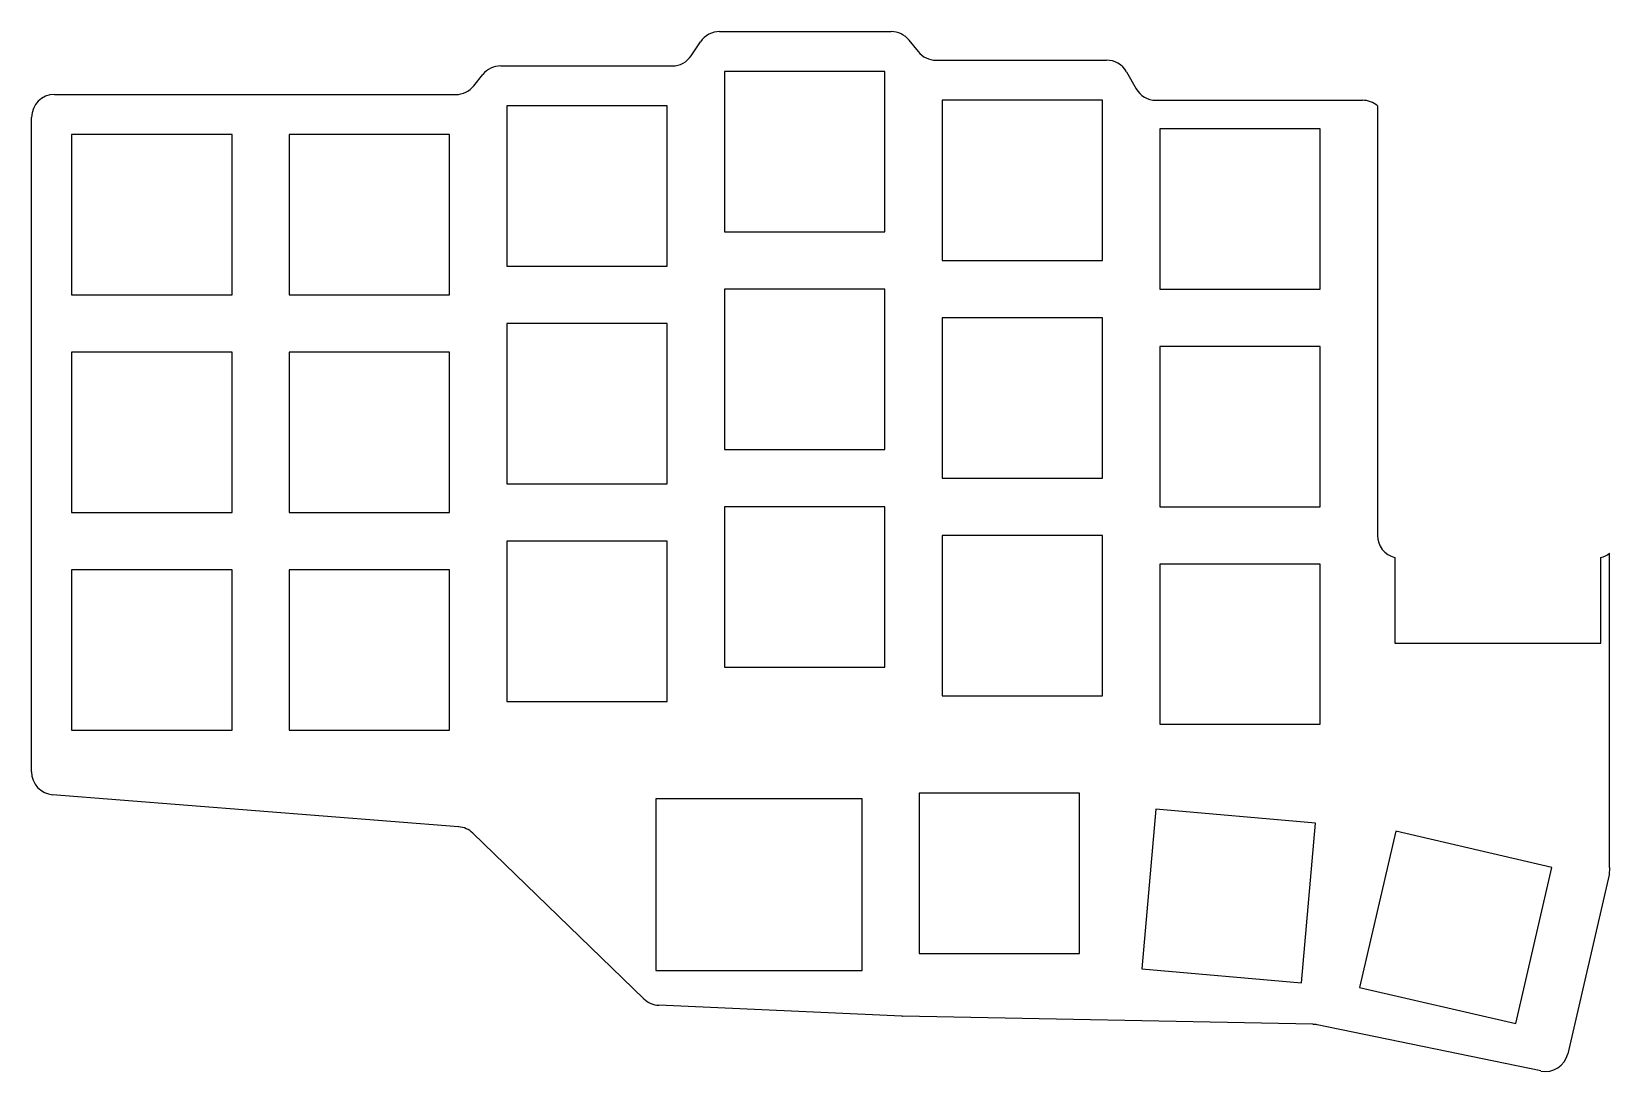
# Model space of a CAD drawing. Header units: millimetres. Extents: x 40 to 177, y -168 to -77.
import ezdxf

# ---------------------------------------------------------------- set-up
doc = ezdxf.new("R2010")
doc.units = ezdxf.units.MM

msp = doc.modelspace()

# ---------------------------------------------------------------- linework, layer by layer
for p, q in [((99.57, -77), (114.54, -77)), ((97.09, -79.11), (97.91, -77.89)), ((116.1, -77.75), (116.9, -78.75)), ((118.46, -79.5), (133.34, -79.5)), ((78.1, -81.75), (78.9, -80.75)), ((80.46, -80), (95.43, -80)), ((114, -80.5), (100, -80.5)), ((100, -80.5), (100, -94.5)), ((114, -94.5), (114, -80.5)), ((135.08, -80.51), (135.92, -81.99)), ((41.5, -82.5), (76.54, -82.5)), ((95, -83.5), (81, -83.5)), ((81, -83.5), (81, -97.5)), ((95, -97.5), (95, -83.5)), ((133, -83), (119, -83)), ((119, -83), (119, -97)), ((133, -97), (133, -83)), ((137.66, -83), (155.69, -83)), ((157, -83.49), (157, -121)), ((39.5, -141.65), (39.5, -84.5)), ((57, -86), (43, -86)), ((43, -86), (43, -100)), ((57, -100), (57, -86)), ((76, -86), (62, -86)), ((62, -86), (62, -100)), ((76, -100), (76, -86)), ((152, -85.5), (138, -85.5)), ((138, -85.5), (138, -99.5)), ((152, -99.5), (152, -85.5)), ((100, -94.5), (114, -94.5)), ((81, -97.5), (95, -97.5)), ((119, -97), (133, -97)), ((43, -100), (57, -100)), ((62, -100), (76, -100)), ((114, -99.5), (100, -99.5)), ((100, -99.5), (100, -113.5)), ((114, -113.5), (114, -99.5)), ((138, -99.5), (152, -99.5)), ((95, -102.5), (81, -102.5)), ((81, -102.5), (81, -116.5)), ((95, -116.5), (95, -102.5)), ((133, -102), (119, -102)), ((119, -102), (119, -116)), ((133, -116), (133, -102)), ((152, -104.5), (138, -104.5)), ((138, -104.5), (138, -118.5)), ((152, -118.5), (152, -104.5)), ((57, -105), (43, -105)), ((43, -105), (43, -119)), ((57, -119), (57, -105)), ((76, -105), (62, -105)), ((62, -105), (62, -119)), ((76, -119), (76, -105)), ((100, -113.5), (114, -113.5)), ((81, -116.5), (95, -116.5)), ((119, -116), (133, -116)), ((43, -119), (57, -119)), ((62, -119), (76, -119)), ((114, -118.5), (100, -118.5)), ((100, -118.5), (100, -132.5)), ((114, -132.5), (114, -118.5)), ((138, -118.5), (152, -118.5)), ((133, -121), (119, -121)), ((119, -121), (119, -135)), ((133, -135), (133, -121)), ((95, -121.5), (81, -121.5)), ((81, -121.5), (81, -135.5)), ((95, -135.5), (95, -121.5)), ((177.25, -150), (177.25, -122.56)), ((152, -123.5), (138, -123.5)), ((138, -123.5), (138, -137.5)), ((152, -137.5), (152, -123.5)), ((158.5, -122.94), (158.5, -130.4)), ((176.5, -130.4), (176.5, -122.94)), ((57, -124), (43, -124)), ((43, -124), (43, -138)), ((57, -138), (57, -124)), ((76, -124), (62, -124)), ((62, -124), (62, -138)), ((76, -138), (76, -124)), ((158.5, -130.4), (176.5, -130.4)), ((100, -132.5), (114, -132.5)), ((81, -135.5), (95, -135.5)), ((119, -135), (133, -135)), ((138, -137.5), (152, -137.5)), ((43, -138), (57, -138)), ((62, -138), (76, -138)), ((76.78, -146.44), (41.34, -143.65)), ((112, -144), (94, -144)), ((94, -144), (94, -159)), ((112, -159), (112, -144)), ((131, -143.5), (117, -143.5)), ((117, -143.5), (117, -157.5)), ((131, -157.5), (131, -143.5)), ((137.64, -144.92), (136.42, -158.86)), ((151.58, -146.14), (137.64, -144.92)), ((92.96, -161.47), (78.02, -147)), ((150.36, -160.08), (151.58, -146.14)), ((158.59, -146.84), (155.44, -160.49)), ((172.23, -149.99), (158.59, -146.84)), ((169.08, -163.63), (172.23, -149.99)), ((177.25, -150), (177.22, -150.63)), ((177.22, -150.63), (173.61, -166.27)), ((117, -157.5), (131, -157.5)), ((94, -159), (112, -159)), ((136.42, -158.86), (150.36, -160.08)), ((155.44, -160.49), (169.08, -163.63)), ((115.47, -163), (94.26, -162.03)), ((151.37, -163.7), (115.53, -163)), ((171.25, -167.77), (151.73, -163.74))]:
    msp.add_line(p, q)
for centre, start, end in [((99.57, -79), 90, 146.3099), ((114.54, -79), 38.6598, 90), ((95.43, -78), 270, 326.3099), ((118.46, -77.5), 218.6598, 270), ((133.34, -81.5), 29.7449, 90), ((80.46, -82), 90, 141.3402), ((41.5, -84.5), 90, 180), ((76.54, -80.5), 270, 321.3402), ((137.66, -81), 209.7449, 270), ((155.69, -85), 49.196, 90), ((159, -121), 180, 255.5225), ((176, -121), 284.4775, 308.6822), ((41.5, -141.65), 180, 265.486), ((76.63, -148.44), 45.9094, 85.486), ((94.35, -160.04), 225.9094, 267.3974), ((115.56, -161), 267.3974, 268.8863), ((151.33, -165.7), 78.3189, 88.8863), ((171.66, -165.82), 258.3189, 347)]:
    msp.add_arc(centre, 2, start, end)

doc.saveas('drawing.dxf')
